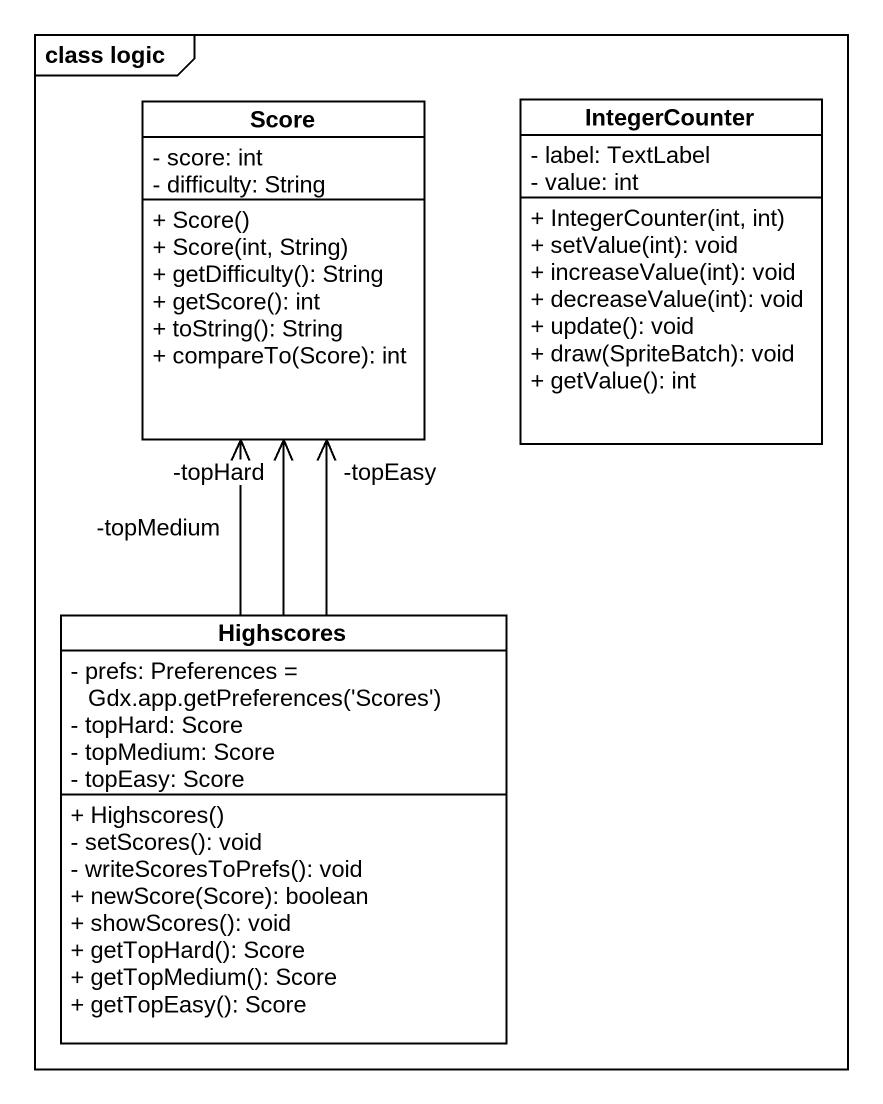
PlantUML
@startuml
mainframe class logic
hide circle
hide empty members
skinparam classAttributeIconSize 0
class Score {
  - score: int
  - difficulty: String
  + Score()
  + Score(int, String)
  + getDifficulty(): String
  + getScore(): int
  + toString(): String
  + compareTo(Score): int
}
class IntegerCounter {
  - label: TextLabel
  - value: int
  + IntegerCounter(int, int)
  + setValue(int): void
  + increaseValue(int): void
  + decreaseValue(int): void
  + update(): void
  + draw(SpriteBatch): void
  + getValue(): int
}
class Highscores {
  {field} - prefs: Preferences = Gdx.app.getPreferences('Scores')
  - topHard: Score
  - topMedium: Score
  - topEasy: Score
  + Highscores()
  - setScores(): void
  - writeScoresToPrefs(): void
  + newScore(Score): boolean
  + showScores(): void
  + getTopHard(): Score
  + getTopMedium(): Score
  + getTopEasy(): Score
}
Highscores -up-> "-topEasy" Score
Highscores -up-> "-topHard" Score
Highscores -up-> "-topMedium" Score
@enduml
